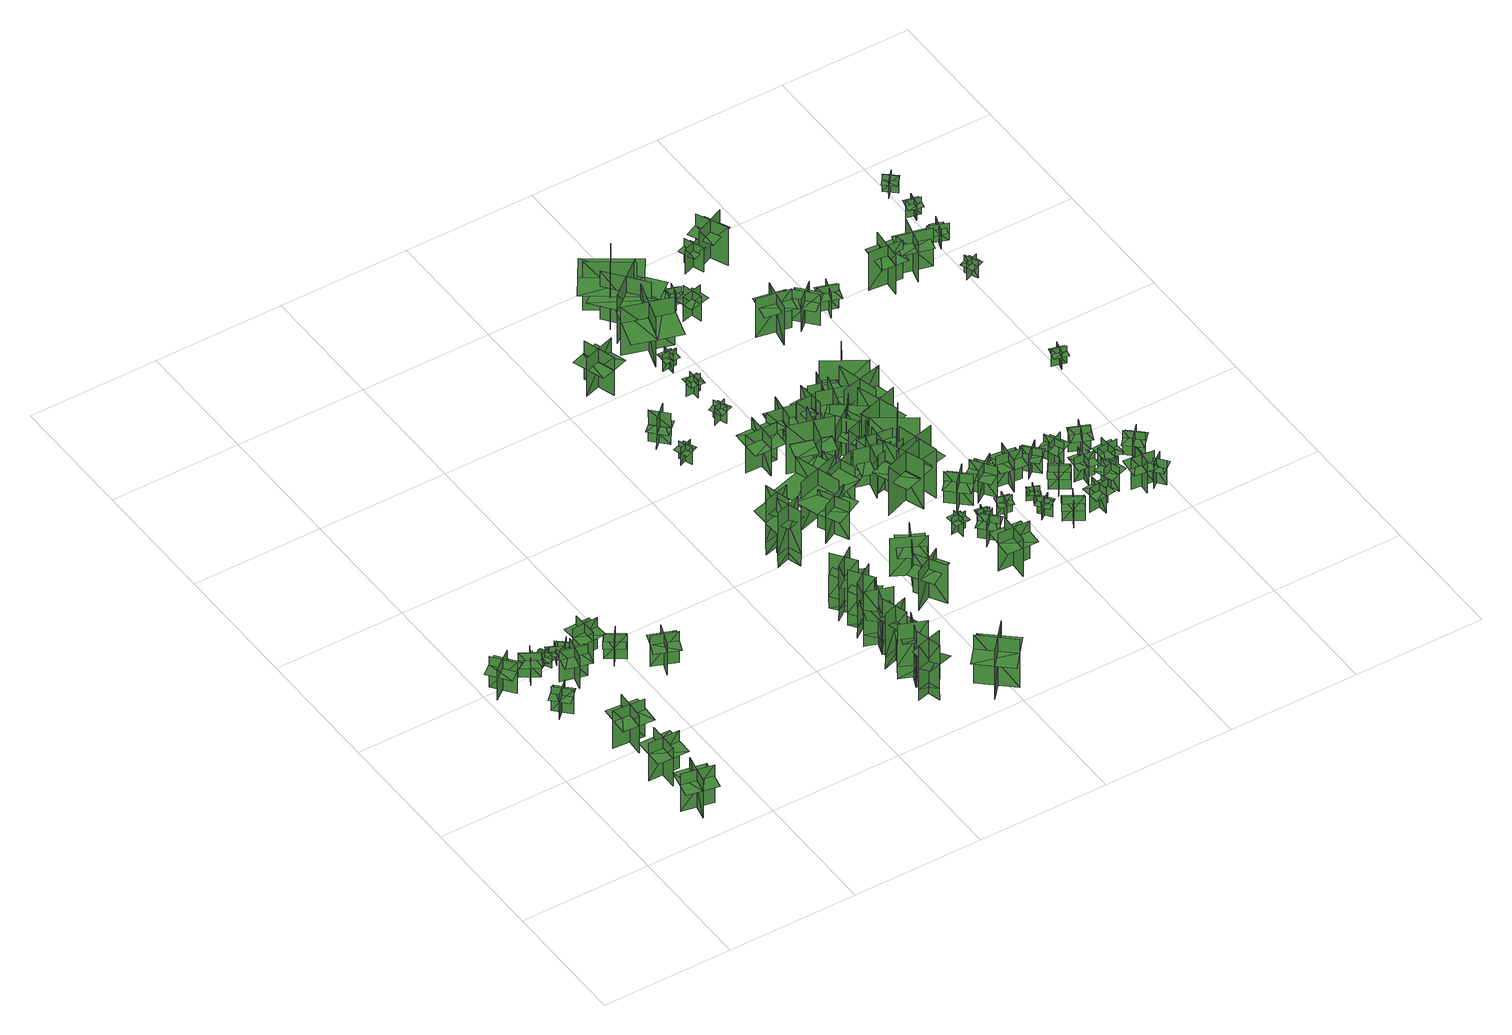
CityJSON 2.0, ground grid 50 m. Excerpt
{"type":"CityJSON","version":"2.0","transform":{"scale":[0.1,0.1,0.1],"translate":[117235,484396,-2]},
"CityObjects":{
"tree1":{"type":"SolitaryVegetationObject","geometry":[{"type":"MultiSurface","lod":"1","boundaries":[[[0,1,2]],[[0,2,3]],[[4,5,6]],[[4,6,7]],[[8,9,10]],[[8,10,11]],[[8,11,12]],[[8,12,13]]]}]},
"tree2":{"type":"SolitaryVegetationObject","geometry":[{"type":"MultiSurface","lod":"1","boundaries":[[[14,15,16]],[[14,16,17]],[[18,19,20]],[[18,20,21]],[[22,23,24]],[[22,24,25]],[[22,25,26]],[[22,26,27]]]}]},
"tree3":{"type":"SolitaryVegetationObject","geometry":[{"type":"MultiSurface","lod":"1","boundaries":[[[28,29,30]],[[28,30,31]],[[32,33,34]],[[32,34,35]],[[36,37,38]],[[36,38,39]],[[36,39,40]],[[36,40,41]]]}]},
"tree4":{"type":"SolitaryVegetationObject","geometry":[{"type":"MultiSurface","lod":"1","boundaries":[[[42,43,44]],[[42,44,45]],[[46,47,48]],[[46,48,49]],[[50,51,52]],[[50,52,53]],[[50,53,54]],[[50,54,55]]]}]},
"tree5":{"type":"SolitaryVegetationObject","geometry":[{"type":"MultiSurface","lod":"1","boundaries":[[[56,57,58]],[[56,58,59]],[[60,61,62]],[[60,62,63]],[[64,65,66]],[[64,66,67]],[[64,67,68]],[[64,68,69]]]}]},
"tree6":{"type":"SolitaryVegetationObject","geometry":[{"type":"MultiSurface","lod":"1","boundaries":[[[70,71,72]],[[70,72,73]],[[74,75,76]],[[74,76,77]],[[78,79,80]],[[78,80,81]],[[78,81,82]],[[78,82,83]]]}]},
"tree7":{"type":"SolitaryVegetationObject","geometry":[{"type":"MultiSurface","lod":"1","boundaries":[[[84,85,86]],[[84,86,87]],[[88,89,90]],[[88,90,91]],[[92,93,94]],[[92,94,95]],[[92,95,96]],[[92,96,97]]]}]},
"tree8":{"type":"SolitaryVegetationObject","geometry":[{"type":"MultiSurface","lod":"1","boundaries":[[[98,99,100]],[[98,100,101]],[[102,103,104]],[[102,104,105]],[[106,107,108]],[[106,108,109]],[[106,109,110]],[[106,110,111]]]}]},
"tree9":{"type":"SolitaryVegetationObject","geometry":[{"type":"MultiSurface","lod":"1","boundaries":[[[112,113,114]],[[112,114,115]],[[116,117,118]],[[116,118,119]],[[120,121,122]],[[120,122,123]],[[120,123,124]],[[120,124,125]]]}]},
"tree10":{"type":"SolitaryVegetationObject","geometry":[{"type":"MultiSurface","lod":"1","boundaries":[[[126,127,128]],[[126,128,129]],[[130,131,132]],[[130,132,133]],[[134,135,136]],[[134,136,137]],[[134,137,138]],[[134,138,139]]]}]},
"tree11":{"type":"SolitaryVegetationObject","geometry":[{"type":"MultiSurface","lod":"1","boundaries":[[[140,141,142]],[[140,142,143]],[[144,145,146]],[[144,146,147]],[[148,149,150]],[[148,150,151]],[[148,151,152]],[[148,152,153]]]}]},
"tree12":{"type":"SolitaryVegetationObject","geometry":[{"type":"MultiSurface","lod":"1","boundaries":[[[154,155,156]],[[154,156,157]],[[158,159,160]],[[158,160,161]],[[162,163,164]],[[162,164,165]],[[162,165,166]],[[162,166,167]]]}]},
"tree13":{"type":"SolitaryVegetationObject","geometry":[{"type":"MultiSurface","lod":"1","boundaries":[[[168,169,170]],[[168,170,171]],[[172,173,174]],[[172,174,175]],[[176,177,178]],[[176,178,179]],[[176,179,180]],[[176,180,181]]]}]},
"tree14":{"type":"SolitaryVegetationObject","geometry":[{"type":"MultiSurface","lod":"1","boundaries":[[[182,183,184]],[[182,184,185]],[[186,187,188]],[[186,188,189]],[[190,191,192]],[[190,192,193]],[[190,193,194]],[[190,194,195]]]}]},
"tree15":{"type":"SolitaryVegetationObject","geometry":[{"type":"MultiSurface","lod":"1","boundaries":[[[196,197,198]],[[196,198,199]],[[200,201,202]],[[200,202,203]],[[204,205,201]],[[204,201,200]],[[206,207,197]],[[206,197,196]],[[208,209,210]],[[208,210,211]],[[212,213,214]],[[212,214,215]]]}]},
"tree16":{"type":"SolitaryVegetationObject","geometry":[{"type":"MultiSurface","lod":"1","boundaries":[[[216,217,218]],[[216,218,219]],[[220,221,222]],[[220,222,223]],[[224,225,221]],[[224,221,220]],[[226,227,217]],[[226,217,216]],[[228,229,230]],[[228,230,231]],[[232,233,234]],[[232,234,235]]]}]},
"tree17":{"type":"SolitaryVegetationObject","geometry":[{"type":"MultiSurface","lod":"1","boundaries":[[[236,237,238]],[[236,238,239]],[[240,241,242]],[[240,242,243]],[[244,245,241]],[[244,241,240]],[[246,247,237]],[[246,237,236]],[[248,249,250]],[[248,250,251]],[[252,253,254]],[[252,254,255]]]}]},
"tree18":{"type":"SolitaryVegetationObject","geometry":[{"type":"MultiSurface","lod":"1","boundaries":[[[256,257,258]],[[256,258,259]],[[260,261,262]],[[260,262,263]],[[264,265,261]],[[264,261,260]],[[266,267,257]],[[266,257,256]],[[268,269,270]],[[268,270,271]],[[272,273,274]],[[272,274,275]]]}]},
"tree19":{"type":"SolitaryVegetationObject","geometry":[{"type":"MultiSurface","lod":"1","boundaries":[[[276,277,278]],[[276,278,279]],[[280,281,282]],[[280,282,283]],[[284,285,281]],[[284,281,280]],[[286,287,277]],[[286,277,276]],[[288,289,290]],[[288,290,291]],[[292,293,294]],[[292,294,295]]]}]},
"tree20":{"type":"SolitaryVegetationObject","geometry":[{"type":"MultiSurface","lod":"1","boundaries":[[[296,297,298]],[[296,298,299]],[[300,301,302]],[[300,302,303]],[[304,305,301]],[[304,301,300]],[[306,307,297]],[[306,297,296]],[[308,309,310]],[[308,310,311]],[[312,313,314]],[[312,314,315]]]}]},
"tree21":{"type":"SolitaryVegetationObject","geometry":[{"type":"MultiSurface","lod":"1","boundaries":[[[316,317,318]],[[316,318,319]],[[320,321,322]],[[320,322,323]],[[324,325,326]],[[324,326,327]],[[324,327,328]],[[324,328,329]]]}]},
"tree22":{"type":"SolitaryVegetationObject","geometry":[{"type":"MultiSurface","lod":"1","boundaries":[[[330,331,332]],[[330,332,333]],[[334,335,336]],[[334,336,337]],[[338,339,335]],[[338,335,334]],[[340,341,331]],[[340,331,330]],[[342,343,344]],[[342,344,345]],[[346,347,348]],[[346,348,349]]]}]},
"tree23":{"type":"SolitaryVegetationObject","geometry":[{"type":"MultiSurface","lod":"1","boundaries":[[[350,351,352]],[[350,352,353]],[[354,355,356]],[[354,356,357]],[[358,359,355]],[[358,355,354]],[[360,361,351]],[[360,351,350]],[[362,363,364]],[[362,364,365]],[[366,367,368]],[[366,368,369]]]}]},
"tree24":{"type":"SolitaryVegetationObject","geometry":[{"type":"MultiSurface","lod":"1","boundaries":[[[370,371,372]],[[370,372,373]],[[374,375,376]],[[374,376,377]],[[378,379,380]],[[378,380,381]],[[378,381,382]],[[378,382,383]]]}]},
"tree25":{"type":"SolitaryVegetationObject","geometry":[{"type":"MultiSurface","lod":"1","boundaries":[[[384,385,386]],[[384,386,387]],[[388,389,390]],[[388,390,391]],[[392,393,394]],[[392,394,395]],[[392,396,397]],[[392,397,393]]]}]},
"tree26":{"type":"SolitaryVegetationObject","geometry":[{"type":"MultiSurface","lod":"1","boundaries":[[[398,399,400]],[[398,400,401]],[[402,403,404]],[[402,404,405]],[[406,407,403]],[[406,403,402]],[[408,409,399]],[[408,399,398]],[[398,399,410]],[[398,410,411]],[[398,412,413]],[[398,413,399]]]}]},
"tree27":{"type":"SolitaryVegetationObject","geometry":[{"type":"MultiSurface","lod":"1","boundaries":[[[414,415,416]],[[414,416,417]],[[418,419,420]],[[418,420,421]],[[422,423,424]],[[422,424,425]],[[422,425,426]],[[422,426,427]]]}]},
"tree28":{"type":"SolitaryVegetationObject","geometry":[{"type":"MultiSurface","lod":"1","boundaries":[[[428,429,430]],[[428,430,431]],[[432,433,434]],[[432,434,435]],[[436,437,438]],[[436,438,439]],[[436,440,441]],[[436,441,437]]]}]},
"tree29":{"type":"SolitaryVegetationObject","geometry":[{"type":"MultiSurface","lod":"1","boundaries":[[[442,443,444]],[[442,444,445]],[[446,447,448]],[[446,448,449]],[[450,451,452]],[[450,452,453]],[[450,453,454]],[[450,454,455]]]}]},
"tree30":{"type":"SolitaryVegetationObject","geometry":[{"type":"MultiSurface","lod":"1","boundaries":[[[456,457,458]],[[456,458,459]],[[460,461,462]],[[460,462,463]],[[464,465,466]],[[464,466,467]],[[464,465,468]],[[464,468,469]]]}]},
"tree31":{"type":"SolitaryVegetationObject","geometry":[{"type":"MultiSurface","lod":"1","boundaries":[[[470,471,472]],[[470,472,473]],[[474,475,476]],[[474,476,477]],[[478,479,480]],[[478,480,481]],[[478,481,482]],[[478,482,483]]]}]},
"tree32":{"type":"SolitaryVegetationObject","geometry":[{"type":"MultiSurface","lod":"1","boundaries":[[[484,485,486]],[[484,486,487]],[[488,489,490]],[[488,490,491]],[[492,493,494]],[[492,494,495]],[[492,496,497]],[[492,497,493]]]}]},
"tree33":{"type":"SolitaryVegetationObject","geometry":[{"type":"MultiSurface","lod":"1","boundaries":[[[498,499,500]],[[498,500,501]],[[502,503,504]],[[502,504,505]],[[506,507,508]],[[506,508,509]],[[506,509,510]],[[506,510,511]]]}]},
"tree34":{"type":"SolitaryVegetationObject","geometry":[{"type":"MultiSurface","lod":"1","boundaries":[[[512,513,514]],[[512,514,515]],[[516,517,518]],[[516,518,519]],[[520,521,522]],[[520,522,523]],[[520,524,525]],[[520,525,521]]]}]},
"tree35":{"type":"SolitaryVegetationObject","geometry":[{"type":"MultiSurface","lod":"1","boundaries":[[[526,527,528]],[[526,528,529]],[[530,531,532]],[[530,532,533]],[[534,535,536]],[[534,536,537]],[[534,537,538]],[[534,538,539]]]}]},
"tree36":{"type":"SolitaryVegetationObject","geometry":[{"type":"MultiSurface","lod":"1","boundaries":[[[540,541,542]],[[540,542,543]],[[544,545,546]],[[544,546,547]],[[548,549,550]],[[548,550,551]],[[548,552,553]],[[548,553,549]]]}]},
"tree37":{"type":"SolitaryVegetationObject","geometry":[{"type":"MultiSurface","lod":"1","boundaries":[[[554,555,556]],[[554,556,557]],[[558,559,560]],[[558,560,561]],[[562,563,564]],[[562,564,565]],[[562,566,567]],[[562,567,563]]]}]},
"tree38":{"type":"SolitaryVegetationObject","geometry":[{"type":"MultiSurface","lod":"1","boundaries":[[[568,569,570]],[[568,570,571]],[[572,573,574]],[[572,574,575]],[[576,577,578]],[[576,578,579]],[[576,579,580]],[[576,580,581]]]}]},
"tree39":{"type":"SolitaryVegetationObject","geometry":[{"type":"MultiSurface","lod":"1","boundaries":[[[582,583,584]],[[582,584,585]],[[586,587,588]],[[586,588,589]],[[590,591,592]],[[590,592,593]],[[590,593,594]],[[590,594,595]]]}]},
"tree40":{"type":"SolitaryVegetationObject","geometry":[{"type":"MultiSurface","lod":"1","boundaries":[[[596,597,598]],[[596,598,599]],[[600,601,602]],[[600,602,603]],[[604,605,606]],[[604,606,607]],[[604,608,609]],[[604,609,605]]]}]},
"tree41":{"type":"SolitaryVegetationObject","geometry":[{"type":"MultiSurface","lod":"1","boundaries":[[[610,611,612]],[[610,612,613]],[[614,615,616]],[[614,616,617]],[[618,619,620]],[[618,620,621]],[[618,621,622]],[[618,622,623]]]}]},
"tree42":{"type":"SolitaryVegetationObject","geometry":[{"type":"MultiSurface","lod":"1","boundaries":[[[624,625,626]],[[624,626,627]],[[628,629,630]],[[628,630,631]],[[632,633,634]],[[632,634,635]],[[632,635,636]],[[632,636,637]]]}]},
"tree43":{"type":"SolitaryVegetationObject","geometry":[{"type":"MultiSurface","lod":"1","boundaries":[[[638,639,640]],[[638,640,641]],[[642,643,644]],[[642,644,645]],[[646,647,648]],[[646,648,649]],[[646,650,651]],[[646,651,647]]]}]},
"tree44":{"type":"SolitaryVegetationObject","geometry":[{"type":"MultiSurface","lod":"1","boundaries":[[[652,653,654]],[[652,654,655]],[[656,657,658]],[[656,658,659]],[[660,661,662]],[[660,662,663]],[[660,663,664]],[[660,664,665]]]}]},
"tree45":{"type":"SolitaryVegetationObject","geometry":[{"type":"MultiSurface","lod":"1","boundaries":[[[666,667,668]],[[666,668,669]],[[670,671,672]],[[670,672,673]],[[674,675,676]],[[674,676,677]],[[674,678,679]],[[674,679,675]]]}]},
"tree46":{"type":"SolitaryVegetationObject","geometry":[{"type":"MultiSurface","lod":"1","boundaries":[[[680,681,682]],[[680,682,683]],[[684,685,686]],[[684,686,687]],[[688,689,690]],[[688,690,691]],[[688,692,693]],[[688,693,689]]]}]},
"tree47":{"type":"SolitaryVegetationObject","geometry":[{"type":"MultiSurface","lod":"1","boundaries":[[[694,695,696]],[[694,696,697]],[[698,699,700]],[[698,700,701]],[[702,703,704]],[[702,704,705]],[[702,706,707]],[[702,707,703]]]}]},
"tree48":{"type":"SolitaryVegetationObject","geometry":[{"type":"MultiSurface","lod":"1","boundaries":[[[708,709,710]],[[708,710,711]],[[712,713,714]],[[712,714,715]],[[716,717,718]],[[716,718,719]],[[716,719,720]],[[716,720,721]]]}]},
"tree49":{"type":"SolitaryVegetationObject","geometry":[{"type":"MultiSurface","lod":"1","boundaries":[[[722,723,724]],[[722,724,725]],[[726,727,728]],[[726,728,729]],[[730,731,732]],[[730,732,733]],[[730,734,735]],[[730,735,731]]]}]},
"tree50":{"type":"SolitaryVegetationObject","geometry":[{"type":"MultiSurface","lod":"1","boundaries":[[[736,737,738]],[[736,738,739]],[[740,741,742]],[[740,742,743]],[[744,745,746]],[[744,746,747]],[[744,748,749]],[[744,749,745]]]}]},
"tree51":{"type":"SolitaryVegetationObject","geometry":[{"type":"MultiSurface","lod":"1","boundaries":[[[750,751,752]],[[750,752,753]],[[754,755,756]],[[754,756,757]],[[758,759,760]],[[758,760,761]],[[758,761,762]],[[758,762,763]]]}]},
"tree52":{"type":"SolitaryVegetationObject","geometry":[{"type":"MultiSurface","lod":"1","boundaries":[[[764,765,766]],[[764,766,767]],[[768,769,770]],[[768,770,771]],[[772,773,774]],[[772,774,775]],[[772,775,776]],[[772,776,777]]]}]},
"tree53":{"type":"SolitaryVegetationObject","geometry":[{"type":"MultiSurface","lod":"1","boundaries":[[[778,779,780]],[[778,780,781]],[[782,783,784]],[[782,784,785]],[[786,787,788]],[[786,788,789]],[[786,790,791]],[[786,791,787]]]}]},
"tree54":{"type":"SolitaryVegetationObject","geometry":[{"type":"MultiSurface","lod":"1","boundaries":[[[792,793,794]],[[792,794,795]],[[796,797,798]],[[796,798,799]],[[800,801,802]],[[800,802,803]],[[800,803,804]],[[800,804,805]]]}]},
"tree55":{"type":"SolitaryVegetationObject","geometry":[{"type":"MultiSurface","lod":"1","boundaries":[[[806,807,808]],[[806,808,809]],[[810,811,812]],[[810,812,813]],[[814,815,816]],[[814,816,817]],[[814,818,819]],[[814,819,815]]]}]},
"tree56":{"type":"SolitaryVegetationObject","geometry":[{"type":"MultiSurface","lod":"1","boundaries":[[[820,821,822]],[[820,822,823]],[[824,825,826]],[[824,826,827]],[[828,829,830]],[[828,830,831]],[[828,832,833]],[[828,833,829]]]}]},
"tree57":{"type":"SolitaryVegetationObject","geometry":[{"type":"MultiSurface","lod":"1","boundaries":[[[834,835,836]],[[834,836,837]],[[838,839,840]],[[838,840,841]],[[842,843,844]],[[842,844,845]],[[842,846,847]],[[842,847,843]]]}]},
"tree58":{"type":"SolitaryVegetationObject","geometry":[{"type":"MultiSurface","lod":"1","boundaries":[[[848,849,850]],[[848,850,851]],[[852,853,854]],[[852,854,855]],[[856,857,858]],[[856,858,859]],[[856,860,861]],[[856,861,857]]]}]},
"tree59":{"type":"SolitaryVegetationObject","geometry":[{"type":"MultiSurface","lod":"1","boundaries":[[[862,863,864]],[[862,864,865]],[[866,867,868]],[[866,868,869]],[[870,871,872]],[[870,872,873]],[[870,873,874]],[[870,874,875]]]}]},
"tree60":{"type":"SolitaryVegetationObject","geometry":[{"type":"MultiSurface","lod":"1","boundaries":[[[876,877,878]],[[876,878,879]],[[880,881,882]],[[880,882,883]],[[884,885,886]],[[884,886,887]],[[884,888,889]],[[884,889,885]]]}]},
"tree61":{"type":"SolitaryVegetationObject","geometry":[{"type":"MultiSurface","lod":"1","boundaries":[[[890,891,892]],[[890,892,893]],[[894,895,896]],[[894,896,897]],[[898,899,900]],[[898,900,901]],[[898,901,902]],[[898,902,903]]]}]},
"tree62":{"type":"SolitaryVegetationObject","geometry":[{"type":"MultiSurface","lod":"1","boundaries":[[[904,905,906]],[[904,906,907]],[[908,909,910]],[[908,910,911]],[[912,913,914]],[[912,914,915]],[[912,916,917]],[[912,917,913]]]}]},
"tree63":{"type":"SolitaryVegetationObject","geometry":[{"type":"MultiSurface","lod":"1","boundaries":[[[918,919,920]],[[918,920,921]],[[922,923,924]],[[922,924,925]],[[926,927,928]],[[926,928,929]],[[926,929,930]],[[926,930,931]]]}]},
"tree64":{"type":"SolitaryVegetationObject","geometry":[{"type":"MultiSurface","lod":"1","boundaries":[[[932,933,934]],[[932,934,935]],[[936,937,938]],[[936,938,939]],[[940,941,942]],[[940,942,943]],[[940,943,944]],[[940,944,945]]]}]},
"tree65":{"type":"SolitaryVegetationObject","geometry":[{"type":"MultiSurface","lod":"1","boundaries":[[[946,947,948]],[[946,948,949]],[[950,951,952]],[[950,952,953]],[[954,955,956]],[[954,956,957]],[[954,957,958]],[[954,958,959]]]}]},
"tree66":{"type":"SolitaryVegetationObject","geometry":[{"type":"MultiSurface","lod":"1","boundaries":[[[960,961,962]],[[960,962,963]],[[964,965,966]],[[964,966,967]],[[968,969,970]],[[968,970,971]],[[968,969,972]],[[968,972,973]]]}]},
"tree67":{"type":"SolitaryVegetationObject","geometry":[{"type":"MultiSurface","lod":"1","boundaries":[[[974,975,976]],[[974,976,977]],[[978,979,980]],[[978,980,981]],[[982,983,984]],[[982,984,985]],[[982,985,986]],[[982,986,987]]]}]},
"tree68":{"type":"SolitaryVegetationObject","geometry":[{"type":"MultiSurface","lod":"1","boundaries":[[[988,989,990]],[[988,990,991]],[[992,993,994]],[[992,994,995]],[[996,997,998]],[[996,998,999]],[[996,999,1000]],[[996,1000,1001]]]}]},
"tree69":{"type":"SolitaryVegetationObject","geometry":[{"type":"MultiSurface","lod":"1","boundaries":[[[1002,1003,1004]],[[1002,1004,1005]],[[1006,1007,1008]],[[1006,1008,1009]],[[1010,1011,1012]],[[1010,1012,1013]],[[1010,1013,1014]],[[1010,1014,1015]]]}]},
"tree70":{"type":"SolitaryVegetationObject","geometry":[{"type":"MultiSurface","lod":"1","boundaries":[[[1016,1017,1018]],[[1016,1018,1019]],[[1020,1021,1022]],[[1020,1022,1023]],[[1024,1025,1026]],[[1024,1026,1027]],[[1024,1028,1029]],[[1024,1029,1025]]]}]},
"tree71":{"type":"SolitaryVegetationObject","geometry":[{"type":"MultiSurface","lod":"1","boundaries":[[[1030,1031,1032]],[[1030,1032,1033]],[[1034,1035,1036]],[[1034,1036,1037]],[[1038,1039,1040]],[[1038,1040,1041]],[[1038,1041,1042]],[[1038,1042,1043]]]}]},
"tree72":{"type":"SolitaryVegetationObject","geometry":[{"type":"MultiSurface","lod":"1","boundaries":[[[1044,1045,1046]],[[1044,1046,1047]],[[1048,1049,1050]],[[1048,1050,1051]],[[1052,1053,1054]],[[1052,1054,1055]],[[1052,1055,1056]],[[1052,1056,1057]]]}]},
"tree73":{"type":"SolitaryVegetationObject","geometry":[{"type":"MultiSurface","lod":"1","boundaries":[[[1058,1059,1060]],[[1058,1060,1061]],[[1062,1063,1064]],[[1062,1064,1065]],[[1066,1067,1068]],[[1066,1068,1069]],[[1066,1069,1070]],[[1066,1070,1071]]]}]},
"tree74":{"type":"SolitaryVegetationObject","geometry":[{"type":"MultiSurface","lod":"1","boundaries":[[[1072,1073,1074]],[[1072,1074,1075]],[[1076,1077,1078]],[[1076,1078,1079]],[[1080,1081,1082]],[[1080,1082,1083]],[[1080,1083,1084]],[[1080,1084,1085]]]}]},
"tree75":{"type":"SolitaryVegetationObject","geometry":[{"type":"MultiSurface","lod":"1","boundaries":[[[1086,1087,1088]],[[1086,1088,1089]],[[1090,1091,1092]],[[1090,1092,1093]],[[1094,1095,1096]],[[1094,1096,1097]],[[1094,1097,1098]],[[1094,1098,1099]]]}]},
"tree76":{"type":"SolitaryVegetationObject","geometry":[{"type":"MultiSurface","lod":"1","boundaries":[[[1100,1101,1102]],[[1100,1102,1103]],[[1104,1105,1106]],[[1104,1106,1107]],[[1108,1109,1110]],[[1108,1110,1111]],[[1108,1111,1112]],[[1108,1112,1113]]]}]},
"tree77":{"type":"SolitaryVegetationObject","geometry":[{"type":"MultiSurface","lod":"1","boundaries":[[[1114,1115,1116]],[[1114,1116,1117]],[[1118,1119,1120]],[[1118,1120,1121]],[[1122,1123,1124]],[[1122,1124,1125]],[[1122,1125,1126]],[[1122,1126,1127]]]}]},
"tree78":{"type":"SolitaryVegetationObject","geometry":[{"type":"MultiSurface","lod":"1","boundaries":[[[1128,1129,1130]],[[1128,1130,1131]],[[1132,1133,1134]],[[1132,1134,1135]],[[1136,1137,1138]],[[1136,1138,1139]],[[1136,1139,1140]],[[1136,1140,1141]]]}]},
"tree79":{"type":"SolitaryVegetationObject","geometry":[{"type":"MultiSurface","lod":"1","boundaries":[[[1142,1143,1144]],[[1142,1144,1145]],[[1146,1147,1148]],[[1146,1148,1149]],[[1150,1151,1152]],[[1150,1152,1153]],[[1150,1153,1154]],[[1150,1154,1155]]]}]},
"tree80":{"type":"SolitaryVegetationObject","geometry":[{"type":"MultiSurface","lod":"1","boundaries":[[[1156,1157,1158]],[[1156,1158,1159]],[[1160,1161,1162]],[[1160,1162,1163]],[[1164,1165,1166]],[[1164,1166,1167]],[[1164,1167,1168]],[[1164,1168,1169]]]}]},
"tree81":{"type":"SolitaryVegetationObject","geometry":[{"type":"MultiSurface","lod":"1","boundaries":[[[1170,1171,1172]],[[1170,1172,1173]],[[1174,1175,1176]],[[1174,1176,1177]],[[1178,1179,1180]],[[1178,1180,1181]],[[1178,1181,1182]],[[1178,1182,1183]]]}]},
"tree82":{"type":"SolitaryVegetationObject","geometry":[{"type":"MultiSurface","lod":"1","boundaries":[[[1184,1185,1186]],[[1184,1186,1187]],[[1188,1189,1190]],[[1188,1190,1191]],[[1192,1193,1194]],[[1192,1194,1195]],[[1192,1195,1196]],[[1192,1196,1197]]]}]},
"tree83":{"type":"SolitaryVegetationObject","geometry":[{"type":"MultiSurface","lod":"1","boundaries":[[[1198,1199,1200]],[[1198,1200,1201]],[[1202,1203,1204]],[[1202,1204,1205]],[[1206,1207,1208]],[[1206,1208,1209]],[[1206,1210,1211]],[[1206,1211,1207]]]}]},
"tree84":{"type":"SolitaryVegetationObject","geometry":[{"type":"MultiSurface","lod":"1","boundaries":[[[1212,1213,1214]],[[1212,1214,1215]],[[1216,1217,1218]],[[1216,1218,1219]],[[1220,1221,1222]],[[1220,1222,1223]],[[1220,1224,1225]],[[1220,1225,1221]]]}]},
"tree85":{"type":"SolitaryVegetationObject","geometry":[{"type":"MultiSurface","lod":"1","boundaries":[[[1226,1227,1228]],[[1226,1228,1229]],[[1230,1231,1232]],[[1230,1232,1233]],[[1234,1235,1236]],[[1234,1236,1237]],[[1234,1237,1238]],[[1234,1238,1239]]]}]},
"tree86":{"type":"SolitaryVegetationObject","geometry":[{"type":"MultiSurface","lod":"1","boundaries":[[[1240,1241,1242]],[[1240,1242,1243]],[[1244,1245,1246]],[[1244,1246,1247]],[[1248,1249,1250]],[[1248,1250,1251]],[[1248,1252,1253]],[[1248,1253,1249]]]}]},
"tree87":{"type":"SolitaryVegetationObject","geometry":[{"type":"MultiSurface","lod":"1","boundaries":[[[1254,1255,1256]],[[1254,1256,1257]],[[1258,1259,1260]],[[1258,1260,1261]],[[1262,1263,1264]],[[1262,1264,1265]],[[1262,1265,1266]],[[1262,1266,1267]]]}]},
"tree88":{"type":"SolitaryVegetationObject","geometry":[{"type":"MultiSurface","lod":"1","boundaries":[[[1268,1269,1270]],[[1268,1270,1271]],[[1272,1273,1274]],[[1272,1274,1275]],[[1276,1277,1278]],[[1276,1278,1279]],[[1276,1280,1281]],[[1276,1281,1277]]]}]},
"tree89":{"type":"SolitaryVegetationObject","geometry":[{"type":"MultiSurface","lod":"1","boundaries":[[[1282,1283,1284]],[[1282,1284,1285]],[[1286,1287,1288]],[[1286,1288,1289]],[[1290,1291,1292]],[[1290,1292,1293]],[[1290,1293,1294]],[[1290,1294,1295]]]}]},
"tree90":{"type":"SolitaryVegetationObject","geometry":[{"type":"MultiSurface","lod":"1","boundaries":[[[1296,1297,1298]],[[1296,1298,1299]],[[1300,1301,1302]],[[1300,1302,1303]],[[1304,1305,1306]],[[1304,1306,1307]],[[1304,1307,1308]],[[1304,1308,1309]]]}]},
"tree91":{"type":"SolitaryVegetationObject","geometry":[{"type":"MultiSurface","lod":"1","boundaries":[[[1310,1311,1312]],[[1310,1312,1313]],[[1314,1315,1316]],[[1314,1316,1317]],[[1318,1319,1320]],[[1318,1320,1321]],[[1318,1321,1322]],[[1318,1322,1323]]]}]},
"tree92":{"type":"SolitaryVegetationObject","geometry":[{"type":"MultiSurface","lod":"1","boundaries":[[[1324,1325,1326]],[[1324,1326,1327]],[[1328,1329,1330]],[[1328,1330,1331]],[[1332,1333,1334]],[[1332,1334,1335]],[[1332,1335,1336]],[[1332,1336,1337]]]}]}
},
"vertices":[
[236,158,14],[356,134,14],[356,134,183],[236,158,183],[281,90,14],[305,210,14],[305,210,183],[281,90,183],[281,90,136],[341,78,136],[365,198,136],[305,210,136],[245,221,136],[221,102,136],
[108,1021,10],[29,960,10],[29,960,148],[108,1021,148],[42,1030,10],[103,951,10],[103,951,148],[42,1030,148],[42,1030,109],[3,1000,109],[63,921,109],[103,951,109],[142,981,109],[82,1060,109],
[287,400,14],[285,278,14],[285,278,183],[287,400,183],[229,344,14],[350,342,14],[350,342,183],[229,344,183],[229,344,136],[228,283,136],[349,281,136],[350,342,136],[351,403,136],[230,405,136],
[149,815,15],[202,759,15],[202,759,123],[149,815,123],[147,763,15],[203,817,15],[203,817,123],[147,763,123],[147,763,92],[174,736,92],[230,790,92],[203,817,92],[176,845,92],[121,791,92],
[340,538,13],[219,546,13],[219,546,182],[340,538,182],[287,599,13],[279,478,13],[279,478,182],[287,599,182],[287,599,135],[226,603,135],[219,482,135],[279,478,135],[340,474,135],[348,595,135],
[214,976,11],[148,1016,11],[148,1016,118],[214,976,118],[202,1026,11],[162,960,11],[162,960,118],[202,1026,118],[202,1026,88],[169,1046,88],[129,980,88],[162,960,88],[196,940,88],[235,1007,88],
[223,1044,10],[223,1044,72],[199,996,72],[199,996,10],[234,1009,10],[234,1009,72],[188,1032,72],[188,1032,10],[241,1006,51],[253,1030,51],[196,1058,51],[184,1035,51],[172,1011,51],[229,982,51],
[232,1007,9],[232,1007,71],[280,1031,71],[280,1031,9],[244,1041,9],[244,1041,71],[268,995,71],[268,995,9],[241,1048,50],[217,1036,50],[246,979,50],[270,991,50],[294,1003,50],[265,1060,50],
[346,895,14],[249,918,14],[249,918,153],[346,895,153],[312,952,14],[288,855,14],[288,855,153],[312,952,153],[312,952,114],[263,963,114],[239,867,114],[288,855,114],[336,843,114],[360,940,114],
[290,996,9],[290,996,71],[312,1045,71],[312,1045,9],[278,1030,9],[278,1030,71],[325,1009,71],[325,1009,9],[271,1033,51],[260,1008,51],[319,982,51],[329,1007,51],[340,1031,51],[281,1057,51],
[320,998,10],[320,998,72],[355,1039,72],[355,1039,10],[318,1034,10],[318,1034,72],[357,1001,72],[357,1001,10],[312,1040,52],[294,1019,52],[343,977,52],[360,998,52],[378,1018,52],[329,1060,52],
[394,1037,11],[397,937,11],[397,937,150],[394,1037,150],[349,989,11],[448,992,11],[448,992,150],[349,989,150],[349,989,111],[350,939,111],[449,942,111],[448,992,111],[447,1041,111],[347,1038,111],
[436,933,16],[500,889,16],[500,889,124],[436,933,124],[445,883,16],[489,946,16],[489,946,124],[445,883,124],[445,883,93],[477,861,93],[521,924,93],[489,946,93],[457,968,93],[413,905,93],
[604,842,16],[568,749,16],[568,749,154],[604,842,154],[543,815,16],[636,780,16],[636,780,154],[543,815,154],[543,815,115],[525,769,115],[618,733,115],[636,780,115],[654,826,115],[561,862,115],
[1292,194,81],[1192,168,81],[1192,170,276],[1292,196,276],[1225,234,82],[1251,134,82],[1252,134,276],[1226,234,276],[1226,234,30],[1252,134,30],[1292,196,30],[1192,170,30],[1292,195,176],[1192,169,176],[1205,118,195],[1305,144,195],[1205,173,207],[1281,193,207],[1270,231,218],[1195,211,218],
[1194,302,81],[1290,261,81],[1289,260,275],[1193,300,275],[1223,229,81],[1263,324,81],[1263,325,275],[1222,229,275],[1222,229,29],[1263,325,29],[1193,300,29],[1289,260,29],[1194,301,176],[1289,260,176],[1310,309,195],[1214,349,195],[1276,266,206],[1204,295,206],[1189,259,217],[1261,230,217],
[1222,432,81],[1254,334,81],[1252,333,276],[1220,431,276],[1186,362,82],[1284,395,82],[1284,395,276],[1186,363,276],[1186,363,30],[1284,395,30],[1220,431,30],[1252,333,30],[1221,432,176],[1253,333,176],[1303,350,195],[1271,448,195],[1248,347,207],[1224,420,207],[1186,408,218],[1211,334,218],
[1216,430,80],[1249,529,80],[1251,528,274],[1218,430,274],[1286,465,80],[1188,498,80],[1188,497,274],[1286,464,274],[1286,464,28],[1188,497,28],[1218,430,28],[1251,528,28],[1217,430,175],[1250,528,175],[1200,545,194],[1167,447,194],[1246,515,205],[1221,441,205],[1259,429,216],[1283,503,216],
[1282,609,73],[1197,550,73],[1196,551,268],[1281,610,268],[1205,623,73],[1264,538,73],[1265,539,268],[1205,623,268],[1205,623,22],[1265,539,22],[1281,610,22],[1196,551,22],[1281,610,168],[1196,550,168],[1227,507,187],[1311,567,187],[1208,559,199],[1271,604,199],[1248,636,209],[1185,591,209],
[1279,720,67],[1196,659,67],[1195,660,262],[1278,722,262],[1202,732,68],[1263,649,68],[1264,649,262],[1203,733,262],[1203,733,16],[1264,649,16],[1278,722,16],[1195,660,16],[1279,721,162],[1195,660,162],[1226,617,181],[1310,678,181],[1206,668,193],[1269,715,193],[1245,746,204],[1183,700,204],
[1420,53,10],[1521,170,10],[1521,170,226],[1420,53,226],[1523,59,10],[1406,161,10],[1406,161,226],[1523,59,226],[1523,59,165],[1574,118,165],[1456,219,165],[1406,161,165],[1355,102,165],[1472,1,165],
[1173,1000,64],[1272,1030,64],[1272,1029,258],[1173,998,258],[1242,963,64],[1211,1062,64],[1210,1061,258],[1241,962,258],[1241,962,12],[1210,1061,12],[1173,998,12],[1272,1029,12],[1173,999,159],[1272,1029,159],[1256,1080,178],[1158,1049,178],[1259,1025,189],[1184,1001,189],[1196,964,200],[1270,987,200],
[1172,1072,65],[1272,1098,65],[1273,1097,259],[1173,1070,259],[1240,1032,65],[1213,1132,65],[1212,1132,259],[1239,1032,259],[1239,1032,13],[1212,1132,13],[1173,1070,13],[1273,1097,13],[1172,1071,160],[1273,1097,160],[1259,1148,179],[1159,1122,179],[1259,1094,190],[1184,1073,190],[1194,1035,201],[1269,1056,201],
[1195,1637,8],[1215,1585,8],[1215,1585,85],[1195,1637,85],[1180,1603,8],[1231,1623,8],[1231,1623,85],[1180,1603,85],[1180,1603,63],[1189,1577,63],[1241,1597,63],[1231,1623,63],[1222,1649,63],[1170,1629,63],
[1450,563,11],[1562,629,11],[1562,629,183],[1450,563,183],[1550,538,11],[1484,650,11],[1484,650,183],[1550,538,183],[1460,569,139],[1562,629,139],[1536,673,139],[1434,613,139],[1486,524,139],[1588,585,139],
[1209,1757,86],[1153,1705,86],[1180,1676,86],[1236,1728,86],[1208,1704,86],[1156,1760,86],[1152,1757,156],[1205,1701,156],[1205,1701,16],[1152,1757,16],[1207,1759,16],[1151,1707,16],[1153,1705,156],[1209,1757,156],[1182,1785,86],[1127,1733,86],
[1372,1012,10],[1481,1067,10],[1481,1067,179],[1372,1012,179],[1449,986,10],[1395,1095,10],[1395,1095,179],[1449,986,179],[1449,986,132],[1504,1013,132],[1449,1122,132],[1395,1095,132],[1340,1068,132],[1395,959,132],
[1558,787,12],[1498,672,12],[1498,672,184],[1558,787,184],[1460,756,12],[1575,696,12],[1575,696,184],[1460,756,184],[1553,777,140],[1498,672,140],[1543,648,140],[1599,754,140],[1508,801,140],[1452,696,140],
[1449,1049,10],[1449,1049,227],[1395,1228,227],[1395,1228,10],[1339,1110,10],[1339,1110,227],[1512,1163,227],[1512,1163,10],[1312,1102,156],[1339,1013,156],[1554,1078,156],[1527,1168,156],[1500,1257,156],[1285,1192,156],
[1143,2134,13],[1182,2011,13],[1182,2011,185],[1143,2134,185],[1103,2056,13],[1226,2096,13],[1226,2096,185],[1103,2056,185],[1139,2133,128],[1179,2010,128],[1240,2030,128],[1200,2153,128],[1129,1994,128],[1089,2117,128],
[1405,1394,8],[1407,1516,8],[1407,1516,177],[1405,1394,177],[1464,1450,8],[1342,1452,8],[1342,1452,177],[1464,1450,177],[1464,1450,130],[1465,1511,130],[1343,1513,130],[1342,1452,130],[1341,1392,130],[1462,1389,130],
[1557,1116,13],[1510,1240,13],[1510,1240,185],[1557,1116,185],[1590,1192,13],[1590,1192,185],[1466,1145,185],[1466,1145,13],[1549,1122,119],[1508,1230,119],[1457,1211,119],[1498,1103,119],[1601,1142,119],[1560,1250,119],
[1437,1729,8],[1385,1708,8],[1385,1708,85],[1437,1729,85],[1403,1744,8],[1424,1693,8],[1424,1693,85],[1403,1744,85],[1403,1744,63],[1377,1733,63],[1398,1682,63],[1424,1693,63],[1449,1703,63],[1428,1754,63],
[1611,1323,11],[1450,1371,11],[1450,1371,229],[1611,1323,229],[1560,1415,11],[1560,1415,229],[1512,1254,229],[1512,1254,11],[1599,1320,145],[1458,1362,145],[1438,1296,145],[1579,1254,145],[1619,1387,145],[1478,1430,145],
[1438,1877,10],[1383,1879,10],[1383,1879,87],[1438,1877,87],[1413,1904,10],[1412,1849,10],[1412,1849,87],[1413,1904,87],[1413,1904,66],[1385,1905,66],[1384,1850,66],[1412,1849,66],[1439,1848,66],[1441,1904,66],
[1527,1475,13],[1544,1582,13],[1544,1582,153],[1527,1475,153],[1582,1515,13],[1582,1515,153],[1475,1532,153],[1475,1532,13],[1524,1482,99],[1538,1576,99],[1495,1583,99],[1481,1489,99],[1569,1476,99],[1583,1569,99],
[1667,1228,17],[1635,1100,17],[1635,1100,188],[1667,1228,188],[1596,1185,17],[1596,1185,188],[1725,1153,188],[1725,1153,17],[1670,1219,122],[1642,1107,122],[1695,1094,122],[1722,1206,122],[1616,1232,122],[1588,1120,122],
[1839,635,12],[1833,513,12],[1833,513,181],[1839,635,181],[1779,581,12],[1900,575,12],[1900,575,181],[1779,581,181],[1779,581,134],[1775,520,134],[1897,514,134],[1900,575,134],[1903,635,134],[1782,642,134],
[1768,837,19],[1771,782,19],[1771,782,96],[1768,837,96],[1743,810,19],[1799,813,19],[1799,813,96],[1743,810,96],[1743,810,75],[1744,783,75],[1800,785,75],[1799,813,75],[1797,840,75],[1742,838,75],
[1739,974,12],[1680,1132,12],[1680,1132,230],[1739,974,230],[1782,1070,12],[1782,1070,230],[1624,1012,230],[1624,1012,12],[1729,982,146],[1678,1119,146],[1613,1096,146],[1664,958,146],[1795,1006,146],[1744,1144,146],
[1387,2029,6],[1442,2030,6],[1442,2030,83],[1387,2029,83],[1413,2003,6],[1412,2058,6],[1412,2058,83],[1413,2003,83],[1413,2003,61],[1441,2004,61],[1440,2059,61],[1412,2058,61],[1384,2058,61],[1385,2003,61],
[1493,2117,6],[1493,2117,223],[1314,2172,223],[1314,2172,6],[1381,2060,6],[1381,2060,223],[1433,2233,223],[1433,2233,6],[1373,2033,152],[1462,2006,152],[1527,2221,152],[1438,2248,152],[1348,2275,152],[1283,2061,152],
[1696,1188,15],[1725,1059,15],[1725,1059,186],[1696,1188,186],[1652,1118,15],[1652,1118,186],[1781,1147,186],[1781,1147,15],[1703,1181,120],[1728,1068,120],[1780,1080,120],[1755,1193,120],[1648,1169,120],[1674,1056,120],
[1864,700,14],[1811,756,14],[1811,756,122],[1864,700,122],[1866,752,14],[1810,699,14],[1810,699,122],[1866,752,122],[1866,752,92],[1839,780,92],[1783,727,92],[1810,699,92],[1836,670,92],[1893,724,92],
[1618,1394,14],[1698,1289,14],[1698,1289,186],[1618,1394,186],[1608,1312,14],[1608,1312,186],[1713,1392,186],[1713,1392,14],[1627,1390,120],[1697,1299,120],[1740,1331,120],[1670,1423,120],[1583,1357,120],[1653,1265,120],
[1702,1156,15],[1715,1287,15],[1715,1287,186],[1702,1156,186],[1766,1209,15],[1766,1209,186],[1634,1222,186],[1634,1222,15],[1698,1165,120],[1709,1280,120],[1656,1285,120],[1644,1170,120],[1753,1159,120],[1765,1274,120],
[1728,1247,14],[1683,1371,14],[1683,1371,186],[1728,1247,186],[1762,1322,14],[1762,1322,186],[1638,1277,186],[1638,1277,14],[1720,1253,120],[1681,1362,120],[1630,1343,120],[1669,1235,120],[1772,1272,120],[1733,1380,120],
[1481,2340,10],[1481,2340,227],[1334,2225,227],[1334,2225,10],[1463,2215,10],[1463,2215,227],[1353,2357,227],[1353,2357,10],[1480,2193,157],[1554,2250,157],[1417,2428,157],[1343,2370,157],[1269,2313,157],[1406,2135,157],
[1854,1108,11],[1691,1067,11],[1691,1067,229],[1854,1108,229],[1764,1161,11],[1764,1161,229],[1804,998,229],[1804,998,11],[1846,1098,145],[1703,1063,145],[1719,997,145],[1862,1032,145],[1829,1167,145],[1686,1132,145],
[1652,1474,14],[1645,1582,14],[1645,1582,154],[1652,1474,154],[1696,1525,14],[1696,1525,154],[1588,1518,154],[1588,1518,14],[1647,1480,100],[1641,1575,100],[1597,1572,100],[1603,1477,100],[1693,1483,100],[1687,1578,100],
[1846,812,15],[1890,804,15],[1890,804,76],[1846,812,76],[1863,788,15],[1871,831,15],[1871,831,76],[1863,788,76],[1863,788,59],[1884,784,59],[1893,827,59],[1871,831,59],[1849,835,59],[1841,792,59],
[1455,2448,13],[1455,2448,230],[1350,2293,230],[1350,2293,13],[1476,2324,13],[1476,2324,230],[1327,2425,230],[1327,2425,13],[1499,2308,159],[1552,2386,159],[1366,2512,159],[1313,2434,159],[1261,2357,159],[1447,2231,159],
[1657,1422,13],[1763,1342,13],[1763,1342,184],[1657,1422,184],[1669,1340,13],[1669,1340,184],[1749,1446,184],[1749,1446,13],[1667,1421,118],[1759,1352,118],[1792,1395,118],[1699,1464,118],[1633,1377,118],[1725,1307,118],
[1886,899,11],[1813,966,11],[1813,966,150],[1886,899,150],[1884,965,11],[1816,892,11],[1816,892,150],[1884,965,150],[1884,965,111],[1848,999,111],[1780,926,111],[1816,892,111],[1853,858,111],[1921,931,111],
[1844,1159,11],[1705,1255,11],[1705,1255,229],[1844,1159,229],[1824,1262,11],[1824,1262,229],[1728,1124,229],[1728,1124,11],[1831,1159,145],[1710,1243,145],[1671,1187,145],[1792,1103,145],[1871,1217,145],[1751,1301,145],
[1723,1535,16],[1685,1409,16],[1685,1409,188],[1723,1535,188],[1650,1496,16],[1650,1496,188],[1777,1457,188],[1777,1457,16],[1726,1526,122],[1692,1415,122],[1744,1400,122],[1777,1510,122],[1673,1542,122],[1639,1432,122],
[1807,1241,11],[1754,1401,11],[1754,1401,229],[1807,1241,229],[1854,1335,11],[1854,1335,229],[1694,1283,229],[1694,1283,11],[1797,1249,145],[1751,1388,145],[1686,1367,145],[1732,1228,145],[1864,1271,145],[1819,1410,145],
[1663,1567,13],[1766,1536,13],[1766,1536,153],[1663,1567,153],[1695,1507,13],[1695,1507,153],[1726,1611,153],[1726,1611,13],[1670,1569,99],[1761,1542,99],[1774,1584,99],[1683,1611,99],[1657,1525,99],[1748,1498,99],
[1955,832,14],[1942,778,14],[1942,778,91],[1955,832,91],[1924,813,14],[1977,800,14],[1977,800,91],[1924,813,91],[1924,813,69],[1917,786,69],[1971,773,69],[1977,800,69],[1984,827,69],[1930,840,69],
[1710,1415,11],[1873,1454,11],[1873,1454,229],[1710,1415,229],[1800,1360,11],[1800,1360,229],[1761,1524,229],[1761,1524,11],[1719,1424,145],[1861,1458,145],[1846,1524,145],[1703,1491,145],[1735,1355,145],[1878,1389,145],
[1910,903,9],[1992,959,9],[1992,959,148],[1910,903,148],[1976,890,9],[1919,972,9],[1919,972,148],[1976,890,148],[1976,890,109],[2016,919,109],[1960,1001,109],[1919,972,109],[1878,944,109],[1935,862,109],
[1718,1580,11],[1862,1492,11],[1862,1492,229],[1718,1580,229],[1744,1478,11],[1744,1478,229],[1832,1621,229],[1832,1621,11],[1731,1580,145],[1856,1503,145],[1892,1562,145],[1767,1638,145],[1694,1520,145],[1820,1443,145],
[1565,2298,8],[1560,2354,8],[1560,2354,85],[1565,2298,85],[1589,2327,8],[1534,2322,8],[1534,2322,85],[1589,2327,85],[1589,2327,64],[1587,2354,64],[1531,2349,64],[1534,2322,64],[1536,2294,64],[1591,2299,64],
[2044,749,13],[2077,705,13],[2077,705,90],[2044,749,90],[2038,713,13],[2083,745,13],[2083,745,90],[2038,713,90],[2038,713,69],[2054,690,69],[2099,723,69],[2083,745,69],[2066,768,69],[2022,735,69],
[1621,2274,9],[1568,2288,9],[1568,2288,86],[1621,2274,86],[1603,2306,9],[1589,2253,9],[1589,2253,86],[1603,2306,86],[1603,2306,64],[1576,2313,64],[1562,2259,64],[1589,2253,64],[1616,2246,64],[1629,2299,64],
[1659,2216,10],[1579,2196,10],[1579,2196,119],[1659,2216,119],[1611,2245,10],[1631,2165,10],[1631,2165,119],[1611,2245,119],[1659,2219,83],[1579,2199,83],[1589,2159,83],[1669,2179,83],[1571,2231,83],[1651,2251,83],
[2086,799,15],[2045,817,15],[2045,817,76],[2086,799,76],[2075,827,15],[2058,786,15],[2058,786,76],[2075,827,76],[2075,827,59],[2055,835,59],[2038,795,59],[2058,786,59],[2078,777,59],[2096,818,59],
[2093,671,12],[2159,631,12],[2159,631,120],[2093,671,120],[2105,621,12],[2145,687,12],[2145,687,120],[2105,621,120],[2105,621,90],[2138,601,90],[2178,667,90],[2145,687,90],[2112,707,90],[2072,641,90],
[1999,933,12],[2097,920,12],[2097,920,150],[1999,933,150],[2039,880,12],[2052,979,12],[2052,979,150],[2039,880,150],[2039,880,111],[2088,873,111],[2102,972,111],[2052,979,111],[2003,986,111],[1989,887,111],
[1737,1996,11],[1864,1972,11],[1864,1972,183],[1737,1996,183],[1796,1912,11],[1819,2039,11],[1819,2039,183],[1796,1912,183],[1748,1994,139],[1864,1972,139],[1874,2023,139],[1757,2044,139],[1738,1943,139],[1855,1922,139],
[2140,830,13],[2204,787,13],[2204,787,120],[2140,830,120],[2149,779,13],[2193,843,13],[2193,843,120],[2149,779,120],[2149,779,90],[2181,758,90],[2225,822,90],[2193,843,90],[2161,865,90],[2117,801,90],
[2113,905,14],[2170,958,14],[2170,958,122],[2113,905,122],[2165,903,14],[2112,960,14],[2112,960,122],[2165,903,122],[2165,903,92],[2193,929,92],[2140,986,92],[2112,960,92],[2084,934,92],[2136,877,92],
[2237,624,12],[2230,702,12],[2230,702,120],[2237,624,120],[2270,664,12],[2193,657,12],[2193,657,120],[2270,664,120],[2270,664,90],[2267,702,90],[2190,696,90],[2193,657,90],[2196,618,90],[2274,625,90],
[1787,2415,13],[1711,2386,13],[1711,2386,121],[1787,2415,121],[1740,2436,13],[1740,2436,121],[1768,2360,121],[1768,2360,13],[1740,2436,87],[1708,2424,87],[1731,2363,87],[1763,2375,87],[1795,2387,87],[1772,2448,87],
[1884,2003,11],[1950,1928,11],[1950,1928,150],[1884,2003,150],[1880,1937,11],[1955,2003,11],[1955,2003,150],[1880,1937,150],[1880,1937,111],[1913,1900,111],[1987,1965,111],[1955,2003,111],[1922,2040,111],[1847,1974,111],
[2247,898,11],[2214,968,11],[2214,968,118],[2247,898,118],[2265,947,11],[2195,914,11],[2195,914,118],[2265,947,118],[2265,947,88],[2248,982,88],[2178,949,88],[2195,914,88],[2211,878,88],[2281,911,88],
[2232,812,13],[2310,805,13],[2310,805,121],[2232,812,121],[2265,772,13],[2272,849,13],[2272,849,121],[2265,772,121],[2265,772,91],[2304,769,91],[2311,846,91],[2272,849,91],[2234,853,91],[2227,776,91],
[2287,713,12],[2360,738,12],[2360,738,120],[2287,713,120],[2333,690,12],[2308,763,12],[2308,763,120],[2333,690,120],[2333,690,89],[2369,702,89],[2345,775,89],[2308,763,89],[2271,751,89],[2296,677,89],
[1878,2432,13],[1762,2379,13],[1762,2379,184],[1878,2432,184],[1801,2460,13],[1801,2460,184],[1855,2344,184],[1855,2344,13],[1801,2460,130],[1753,2438,130],[1796,2345,130],[1844,2367,130],[1893,2390,130],[1850,2483,130],
[2048,1965,12],[1975,1989,12],[1975,1989,120],[2048,1965,120],[2026,2011,12],[2001,1938,12],[2001,1938,120],[2026,2011,120],[2026,2011,90],[1989,2023,90],[1964,1950,90],[2001,1938,90],[2038,1925,90],[2062,1999,90],
[2403,813,12],[2326,810,12],[2326,810,120],[2403,813,120],[2365,848,12],[2368,771,12],[2368,771,120],[2365,848,120],[2365,848,89],[2327,847,89],[2330,769,89],[2368,771,89],[2407,772,89],[2404,850,89],
[2366,915,14],[2295,945,14],[2295,945,122],[2366,915,122],[2347,963,14],[2317,892,14],[2317,892,122],[2347,963,122],[2347,963,92],[2312,978,92],[2281,907,92],[2317,892,92],[2353,877,92],[2383,948,92],
[2455,665,14],[2370,674,14],[2370,674,155],[2455,665,155],[2413,716,14],[2405,631,14],[2405,631,155],[2413,716,155],[2413,716,109],[2405,631,109],[2451,626,109],[2459,711,109],[2367,721,109],[2358,636,109],
[2481,627,16],[2439,679,16],[2439,679,126],[2481,627,126],[2486,678,16],[2435,636,16],[2435,636,126],[2486,678,126],[2486,678,90],[2435,636,90],[2458,608,90],[2509,650,90],[2463,706,90],[2412,664,90],
[2500,786,11],[2443,839,11],[2443,839,119],[2500,786,119],[2498,838,11],[2446,781,11],[2446,781,119],[2498,838,119],[2498,838,89],[2470,864,89],[2417,807,89],[2446,781,89],[2474,755,89],[2527,811,89],
[2254,2046,16],[2244,1916,16],[2244,1916,188],[2254,2046,188],[2176,1979,16],[2306,1968,16],[2306,1968,188],[2176,1979,188],[2253,2035,144],[2244,1916,144],[2295,1912,144],[2305,2031,144],[2202,2039,144],[2192,1921,144],
[2503,1301,13],[2517,1354,13],[2517,1354,90],[2503,1301,90],[2535,1319,13],[2482,1333,13],[2482,1333,90],[2535,1319,90],[2535,1319,68],[2542,1346,68],[2489,1360,68],[2482,1333,68],[2474,1306,68],[2528,1292,68],
[2421,1959,20],[2295,1991,20],[2295,1991,193],[2421,1959,193],[2368,2047,20],[2337,1921,20],[2337,1921,193],[2368,2047,193],[2411,1962,148],[2295,1991,148],[2283,1941,148],[2398,1912,148],[2423,2012,148],[2308,2041,148],
[2518,1834,13],[2496,1884,13],[2496,1884,90],[2518,1834,90],[2532,1868,13],[2481,1846,13],[2481,1846,90],[2532,1868,90],[2532,1868,68],[2521,1893,68],[2470,1871,68],[2481,1846,68],[2492,1821,68],[2542,1842,68],
[2494,2023,13],[2521,2096,13],[2521,2096,91],[2494,2023,91],[2541,2045,13],[2541,2045,91],[2468,2072,91],[2468,2072,13],[2496,2029,70],[2521,2021,70],[2540,2079,70],[2515,2087,70],[2491,2095,70],[2472,2037,70],
[2502,2183,15],[2513,2237,15],[2513,2237,92],[2502,2183,92],[2532,2203,15],[2478,2214,15],[2478,2214,92],[2532,2203,92],[2532,2203,70],[2538,2230,70],[2484,2241,70],[2478,2214,70],[2473,2187,70],[2527,2176,70],
[2522,2370,14],[2485,2328,14],[2485,2329,91],[2522,2370,91],[2485,2368,14],[2527,2331,14],[2527,2331,91],[2485,2368,91],[2485,2368,69],[2467,2347,69],[2508,2311,69],[2527,2331,69],[2545,2352,69],[2503,2389,69]
]}
